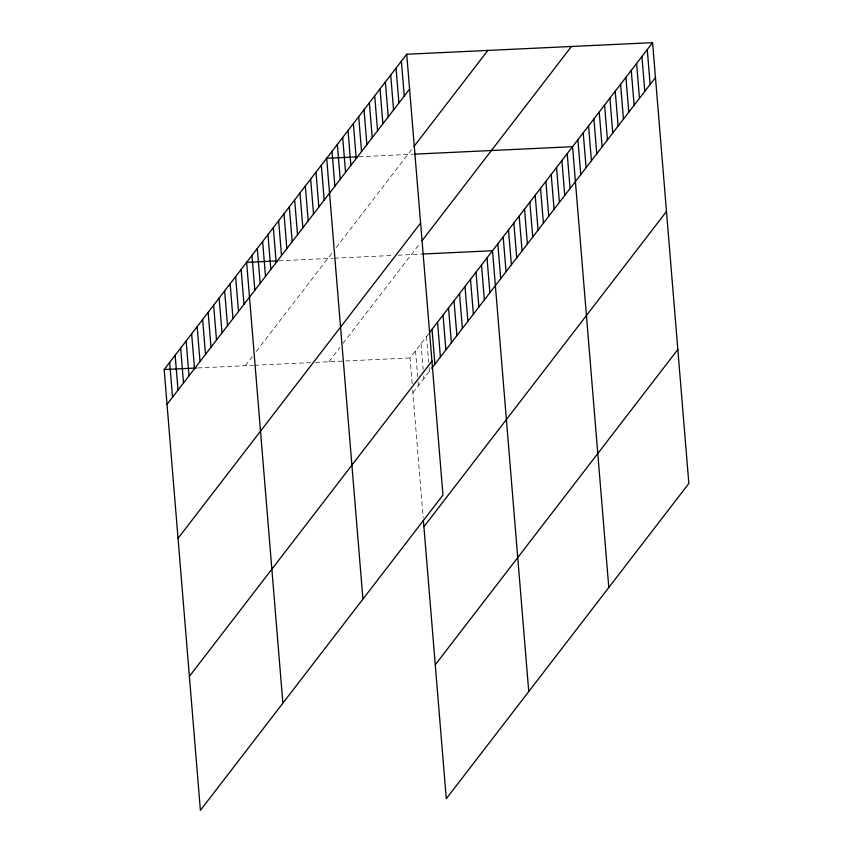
<?xml version="1.0" encoding="UTF-8"?>
<svg xmlns="http://www.w3.org/2000/svg" width="853" height="853" viewBox="0 0 853 853"><rect width="100%" height="100%" fill="white"/><g stroke="black" fill="none" stroke-linecap="round" stroke-linejoin="round"><path stroke-width="0.64" stroke-dasharray="4.26 3.2" d="M245.301 365.702L252.371 356.511M256.295 351.415L333.107 251.571M336.157 247.605L413.151 147.526M328.895 361.757L339.899 347.47M343.034 343.386L419.751 243.659M412.159 383.743L410.037 357.929L428.888 333.427M412.905 392.775L430.968 369.296M358.868 156.771L413.119 154.212M278.824 260.815L333.075 258.256M334.408 258.192L392.796 255.442M398.095 255.186L421.67 254.077M197.64 367.952L253.256 365.329M254.589 365.265L310.321 362.632M315.631 362.386L344.356 361.032M345.646 360.968L410.037 357.929M426.532 336.498L428.654 362.301M429.08 367.462L429.4 371.332M421.03 343.642L423.152 369.445M423.685 375.906L423.898 378.487M415.539 350.786L417.661 376.599M418.087 381.76L418.396 385.631M412.692 390.194L423.173 517.728"/><path stroke-width="1.28" d="M406.721 54.251L442.963 495.071L200.402 810.35L164.16 369.53L406.721 54.251L652.598 42.65L688.84 483.47L446.279 798.749L423.387 520.309M167.028 404.375L409.589 89.096M413.918 146.535L487.863 50.423M178.042 538.35L420.604 223.07M422.043 240.695L571.457 46.478M429.677 332.414L652.598 42.65M189.387 676.376L431.949 361.096M431.757 368.272L655.467 77.495M423.92 526.749L666.481 211.469M435.265 664.775L677.826 349.495M357.588 156.835L326.678 158.295L362.92 599.115M414.451 154.148L572.555 146.695L608.797 587.514M277.545 260.879L246.634 262.34L282.876 703.149M422.96 254.013L492.512 250.739L528.753 691.559M164.16 369.53L196.361 368.016M647.267 49.591L650.125 84.426M641.925 56.522L644.793 91.367M636.594 63.463L639.451 98.308M631.252 70.394L634.12 105.239M625.921 77.335L628.778 112.18M620.579 84.266L623.447 119.111M615.248 91.207L618.105 126.052M609.906 98.138L612.774 132.983M604.574 105.079L607.443 139.924M599.232 112.01L602.101 146.855M593.901 118.951L596.769 153.796M588.559 125.881L591.428 160.727M583.228 132.823L586.096 167.668M577.886 139.753L580.754 174.598M567.213 153.625L570.081 188.47M561.882 160.567L564.75 195.412M556.551 167.497L559.408 202.342M551.209 174.438L554.077 209.284M545.877 181.369L548.735 216.214M540.535 188.31L543.404 223.155M535.204 195.252L538.062 230.086M529.862 202.182L532.73 237.027M524.531 209.124L527.389 243.969M519.189 216.054L522.057 250.899M513.858 222.996L516.715 257.841M508.516 229.926L511.384 264.771M503.185 236.867L506.042 271.712M497.843 243.798L500.711 278.643M487.01 257.883L489.878 292.728M481.518 265.027L484.376 299.872M476.017 272.171L478.885 307.016M470.515 279.326L473.383 314.171M465.024 286.469L467.881 321.314M459.522 293.613L462.39 328.458M454.02 300.757L456.888 335.602M448.529 307.912L451.386 342.757M443.027 315.056L445.895 349.901M437.525 322.199L440.393 357.044M432.034 329.343L434.891 364.188M401.379 61.181L404.247 96.026M396.048 68.123L398.916 102.968M390.706 75.053L393.574 109.898M385.375 81.995L388.243 116.84M380.033 88.936L382.901 123.77M374.702 95.867L377.57 130.712M369.37 102.808L372.228 137.653M364.028 109.738L366.897 144.583M358.697 116.68L361.555 151.525M353.355 123.61L356.223 158.455M348.024 130.552L350.882 165.397M342.682 137.482L345.55 172.327M337.351 144.424L340.208 179.269M332.009 151.354L334.877 186.199M321.336 165.226L324.204 200.071M316.005 172.167L318.862 207.012M310.663 179.098L313.531 213.943M305.331 186.039L308.189 220.884M299.989 192.97L302.858 227.815M294.658 199.911L297.526 234.756M289.316 206.842L292.184 241.687M283.985 213.783L286.853 248.628M278.643 220.714L281.511 255.559M273.312 227.655L276.18 262.5M267.97 234.596L270.838 269.431M262.639 241.527L265.507 276.372M257.297 248.468L260.165 283.303M251.966 255.399L254.834 290.244M241.132 269.484L244.001 304.329M235.631 276.628L238.499 311.473M230.139 283.772L232.997 318.617M224.638 290.926L227.506 325.761M219.136 298.07L222.004 332.915M213.645 305.214L216.502 340.059M208.143 312.358L211.011 347.203M202.641 319.502L205.509 354.347M197.15 326.656L200.007 361.501M191.648 333.8L194.516 368.645M186.146 340.944L189.014 375.789M180.655 348.088L183.512 382.933M175.153 355.243L178.021 390.088M169.662 362.386L172.519 397.231"/></g></svg>
